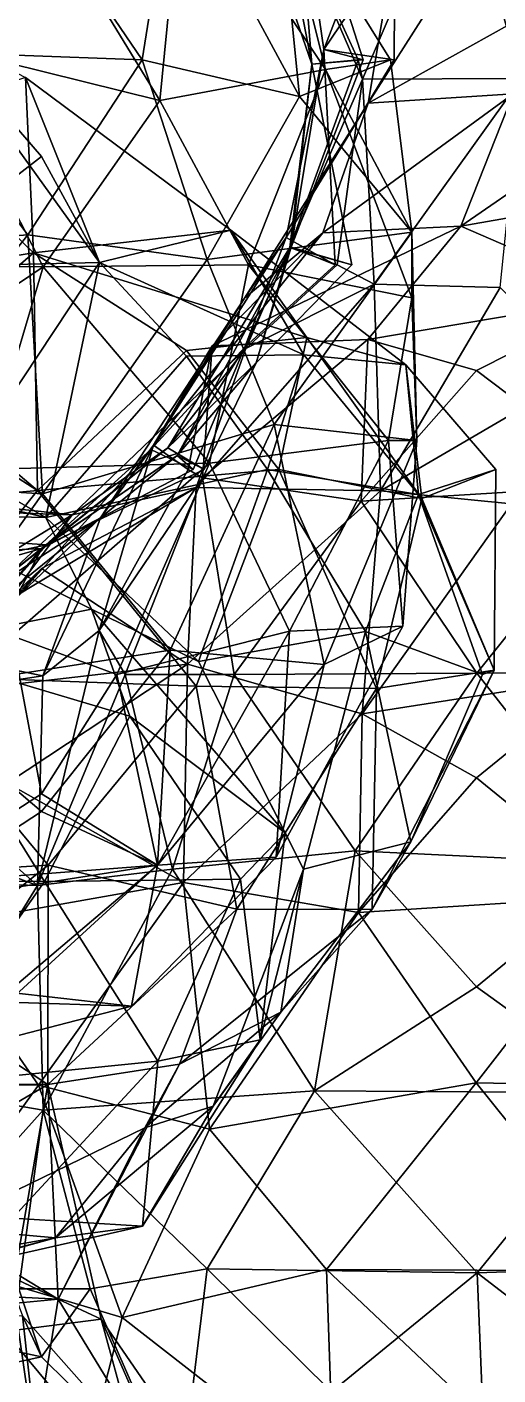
# Model space of a CAD drawing. Extents: x 290034 to 295698, y 4553723 to 4561693.
# Drawn here: x 293610.7 to 293651.7, y 4558293.6 to 4558410.9 of the extents above; entities that cross this region are included whole.
import ezdxf

# ---------------------------------------------------------------- set-up
doc = ezdxf.new("R2010")
doc.units = 0
doc.layers.add('Au_ppm_Pref_-_0_2', color=7, linetype='CONTINUOUS')

msp = doc.modelspace()

# ---------------------------------------------------------------- linework, layer by layer
at = {"layer": 'Au_ppm_Pref_-_0_2'}
for points in [[(293636.53, 4558408.94, 1853.29), (293633.91, 4558426.86, 1847.37), (293644.65, 4558430.09, 1854.45)], [(293642.68, 4558418.08, 1859.01), (293636.53, 4558408.94, 1853.29), (293644.65, 4558430.09, 1854.45)], [(293635.49, 4558407.64, 1841.06), (293630.47, 4558422.17, 1841.19), (293633.91, 4558426.86, 1847.37)], [(293636.53, 4558408.94, 1853.29), (293639.95, 4558408.02, 1847.13), (293633.91, 4558426.86, 1847.37)], [(293639.95, 4558408.02, 1847.13), (293635.49, 4558407.64, 1841.06), (293633.91, 4558426.86, 1847.37)], [(293623.45, 4558425.11, 1782.05), (293610.19, 4558423.58, 1777.46), (293620.74, 4558408.02, 1777.68)], [(293622.28, 4558404.49, 1798.87), (293610.25, 4558424.22, 1798.25), (293624.37, 4558425.69, 1793.61)], [(293634.4, 4558404.85, 1782.57), (293623.45, 4558425.11, 1782.05), (293620.74, 4558408.02, 1777.68)], [(293622.28, 4558404.49, 1798.87), (293624.37, 4558425.69, 1793.61), (293636.68, 4558407.2, 1793.37)], [(293632.52, 4558423.77, 1787.74), (293623.45, 4558425.11, 1782.05), (293634.4, 4558404.85, 1782.57)], [(293624.37, 4558425.69, 1793.61), (293632.52, 4558423.77, 1787.74), (293636.68, 4558407.2, 1793.37)], [(293648.14, 4558425.69, 1828.17), (293632.38, 4558423.72, 1834.61), (293639.89, 4558406.34, 1829.83)], [(293639.89, 4558406.34, 1829.83), (293653.71, 4558406.41, 1823.79), (293648.14, 4558425.69, 1828.17)], [(293653.71, 4558406.41, 1823.79), (293664.99, 4558422.97, 1824.17), (293648.14, 4558425.69, 1828.17)], [(293622.28, 4558404.49, 1798.87), (293602.26, 4558409.44, 1800.41), (293610.25, 4558424.22, 1798.25)], [(293630.47, 4558422.17, 1841.19), (293635.49, 4558407.64, 1841.06), (293632.38, 4558423.72, 1834.61)], [(293635.49, 4558407.64, 1841.06), (293639.52, 4558408.02, 1835.25), (293632.38, 4558423.72, 1834.61)], [(293639.52, 4558408.02, 1835.25), (293639.89, 4558406.34, 1829.83), (293632.38, 4558423.72, 1834.61)], [(293632.52, 4558423.77, 1787.74), (293642.31, 4558408.02, 1787.74), (293636.68, 4558407.2, 1793.37)], [(293642.31, 4558408.02, 1787.74), (293632.52, 4558423.77, 1787.74), (293634.4, 4558404.85, 1782.57)], [(293598.74, 4558408.84, 1775.88), (293620.74, 4558408.02, 1777.68), (293610.19, 4558423.58, 1777.46)], [(293642.68, 4558418.08, 1859.01), (293649.8, 4558419.05, 1862.69), (293640.37, 4558404.27, 1863.41)], [(293640.37, 4558404.27, 1863.41), (293649.8, 4558419.05, 1862.69), (293654.51, 4558412.16, 1864.95)], [(293642.68, 4558418.08, 1859.01), (293642.63, 4558408.02, 1859.01), (293636.53, 4558408.94, 1853.29)], [(293642.63, 4558408.02, 1859.01), (293642.68, 4558418.08, 1859.01), (293640.37, 4558404.27, 1863.41)], [(293652.99, 4558405.07, 1869.62), (293640.37, 4558404.27, 1863.41), (293654.51, 4558412.16, 1864.95)], [(293599.56, 4558389.98, 1924.65), (293602.34, 4558410.77, 1919.22), (293612, 4558399.61, 1921.54)], [(293617.03, 4558390.4, 1919.46), (293612, 4558399.61, 1921.54), (293602.34, 4558410.77, 1919.22)], [(293617.03, 4558390.4, 1919.46), (293602.34, 4558410.77, 1919.22), (293610.6, 4558406.48, 1912.43)], [(293586.91, 4558390.33, 1801.55), (293602.26, 4558409.44, 1800.41), (293612.12, 4558390.02, 1801.58)], [(293587.04, 4558390.95, 1776.65), (293610.79, 4558392.8, 1777.3), (293598.74, 4558408.84, 1775.88)], [(293610.79, 4558392.8, 1777.3), (293620.74, 4558408.02, 1777.68), (293598.74, 4558408.84, 1775.88)], [(293622.28, 4558404.49, 1798.87), (293612.12, 4558390.02, 1801.58), (293602.26, 4558409.44, 1800.41)], [(293636.53, 4558408.94, 1853.29), (293633.25, 4558392.58, 1858.57), (293637.52, 4558390.2, 1853.07)], [(293642.63, 4558408.02, 1859.01), (293633.25, 4558392.58, 1858.57), (293636.53, 4558408.94, 1853.29)], [(293637.52, 4558390.2, 1853.07), (293633.69, 4558391.73, 1847.23), (293636.53, 4558408.94, 1853.29)], [(293633.69, 4558391.73, 1847.23), (293639.95, 4558408.02, 1847.13), (293636.53, 4558408.94, 1853.29)], [(293610.79, 4558392.8, 1777.3), (293626.39, 4558390.65, 1779.84), (293620.74, 4558408.02, 1777.68)], [(293620.74, 4558408.02, 1777.68), (293626.39, 4558390.65, 1779.84), (293634.4, 4558404.85, 1782.57)], [(293633.25, 4558392.58, 1858.57), (293642.63, 4558408.02, 1859.01), (293640.37, 4558404.27, 1863.41)], [(293635.49, 4558407.64, 1841.06), (293633.56, 4558391.71, 1834.8), (293639.52, 4558408.02, 1835.25)], [(293639.52, 4558408.02, 1835.25), (293633.56, 4558391.71, 1834.8), (293639.89, 4558406.34, 1829.83)], [(293638.96, 4558390.2, 1841.19), (293633.56, 4558391.71, 1834.8), (293635.49, 4558407.64, 1841.06)], [(293633.69, 4558391.73, 1847.23), (293635.49, 4558407.64, 1841.06), (293639.95, 4558408.02, 1847.13)], [(293635.49, 4558407.64, 1841.06), (293633.69, 4558391.73, 1847.23), (293638.96, 4558390.2, 1841.19)], [(293644.16, 4558393.04, 1786.89), (293642.31, 4558408.02, 1787.74), (293634.4, 4558404.85, 1782.57)], [(293636.68, 4558407.2, 1793.37), (293642.31, 4558408.02, 1787.74), (293644.16, 4558393.04, 1786.89)], [(293599.4, 4558402.73, 1908.29), (293611.3, 4558391.24, 1905.92), (293610.6, 4558406.48, 1912.43)], [(293628.45, 4558393.2, 1912.28), (293617.03, 4558390.4, 1919.46), (293610.6, 4558406.48, 1912.43)], [(293610.6, 4558406.48, 1912.43), (293611.3, 4558391.24, 1905.92), (293628.45, 4558393.2, 1912.28)], [(293629.99, 4558390.2, 1798.86), (293622.28, 4558404.49, 1798.87), (293636.68, 4558407.2, 1793.37)], [(293629.99, 4558390.2, 1798.86), (293636.68, 4558407.2, 1793.37), (293644.16, 4558387.32, 1792.73)], [(293639.89, 4558406.34, 1829.83), (293633.56, 4558391.71, 1834.8), (293637.68, 4558390.2, 1829.31)], [(293636.68, 4558407.2, 1793.37), (293644.16, 4558393.04, 1786.89), (293644.16, 4558387.32, 1792.73)], [(293640.9, 4558388.51, 1823.84), (293639.89, 4558406.34, 1829.83), (293637.68, 4558390.2, 1829.31)], [(293640.9, 4558388.51, 1823.84), (293653.71, 4558406.41, 1823.79), (293639.89, 4558406.34, 1829.83)], [(293640.9, 4558388.51, 1823.84), (293651.86, 4558388.23, 1819.06), (293653.71, 4558406.41, 1823.79)], [(293648.42, 4558393.57, 1877.12), (293636.45, 4558392.99, 1870.99), (293652.99, 4558405.07, 1869.62)], [(293652.99, 4558405.07, 1869.62), (293636.45, 4558392.99, 1870.99), (293640.37, 4558404.27, 1863.41)], [(293662.4, 4558403.19, 1875.22), (293648.42, 4558393.57, 1877.12), (293652.99, 4558405.07, 1869.62)], [(293622.28, 4558404.49, 1798.87), (293629.99, 4558390.2, 1798.86), (293612.12, 4558390.02, 1801.58)], [(293634.4, 4558404.85, 1782.57), (293626.39, 4558390.65, 1779.84), (293644.16, 4558393.04, 1786.89)], [(293640.37, 4558404.27, 1863.41), (293636.45, 4558392.99, 1870.99), (293629.64, 4558387.3, 1863.69)], [(293633.25, 4558392.58, 1858.57), (293640.37, 4558404.27, 1863.41), (293629.64, 4558387.3, 1863.69)], [(293599.4, 4558402.73, 1908.29), (293589.95, 4558387.82, 1907.21), (293611.3, 4558391.24, 1905.92)], [(293648.42, 4558393.57, 1877.12), (293662.4, 4558403.19, 1875.22), (293672.27, 4558397.73, 1878.05)], [(293617.03, 4558390.4, 1919.46), (293599.56, 4558389.98, 1924.65), (293612, 4558399.61, 1921.54)], [(293662.54, 4558387.44, 1881.76), (293648.42, 4558393.57, 1877.12), (293672.27, 4558397.73, 1878.05)], [(293640.34, 4558383.69, 1882.08), (293626.82, 4558383.15, 1875.52), (293648.42, 4558393.57, 1877.12)], [(293626.82, 4558383.15, 1875.52), (293636.45, 4558392.99, 1870.99), (293648.42, 4558393.57, 1877.12)], [(293640.34, 4558383.69, 1882.08), (293648.42, 4558393.57, 1877.12), (293662.54, 4558387.44, 1881.76)], [(293599.4, 4558378.41, 1777.87), (293610.79, 4558392.8, 1777.3), (293587.04, 4558390.95, 1776.65)], [(293599.4, 4558378.41, 1777.87), (293612.08, 4558370.28, 1780.51), (293610.79, 4558392.8, 1777.3)], [(293612.08, 4558370.28, 1780.51), (293626.39, 4558390.65, 1779.84), (293610.79, 4558392.8, 1777.3)], [(293611.3, 4558391.24, 1905.92), (293635.06, 4558383.88, 1907.62), (293628.45, 4558393.2, 1912.28)], [(293634.78, 4558382.35, 1916.93), (293617.03, 4558390.4, 1919.46), (293628.45, 4558393.2, 1912.28)], [(293629.66, 4558383.04, 1853.07), (293633.25, 4558392.58, 1858.57), (293621.5, 4558374.14, 1858.98)], [(293629.64, 4558387.3, 1863.69), (293621.5, 4558374.14, 1858.98), (293633.25, 4558392.58, 1858.57)], [(293626.82, 4558383.15, 1875.52), (293621.72, 4558374.49, 1870.64), (293636.45, 4558392.99, 1870.99)], [(293621.72, 4558374.49, 1870.64), (293629.64, 4558387.3, 1863.69), (293636.45, 4558392.99, 1870.99)], [(293632.21, 4558376.3, 1782.72), (293644.16, 4558393.04, 1786.89), (293626.39, 4558390.65, 1779.84)], [(293635.06, 4558383.88, 1907.62), (293643.64, 4558381.49, 1912.46), (293628.45, 4558393.2, 1912.28)], [(293634.78, 4558382.35, 1916.93), (293628.45, 4558393.2, 1912.28), (293643.64, 4558381.49, 1912.46)], [(293637.52, 4558390.2, 1853.07), (293633.25, 4558392.58, 1858.57), (293629.66, 4558383.04, 1853.07)], [(293632.21, 4558376.3, 1782.72), (293644.62, 4558374.92, 1788.6), (293644.16, 4558393.04, 1786.89)], [(293644.16, 4558393.04, 1786.89), (293644.62, 4558374.92, 1788.6), (293644.16, 4558387.32, 1792.73)], [(293589.95, 4558387.82, 1907.21), (293599.4, 4558380.89, 1903.69), (293611.3, 4558391.24, 1905.92)], [(293599.4, 4558380.89, 1903.69), (293611.65, 4558370.56, 1902.87), (293611.3, 4558391.24, 1905.92)], [(293624.6, 4558382.74, 1903.07), (293611.3, 4558391.24, 1905.92), (293611.65, 4558370.56, 1902.87)], [(293635.06, 4558383.88, 1907.62), (293611.3, 4558391.24, 1905.92), (293624.6, 4558382.74, 1903.07)], [(293630.63, 4558381.67, 1841.19), (293622.96, 4558374.26, 1834.7), (293633.56, 4558391.71, 1834.8)], [(293622.96, 4558374.26, 1834.7), (293629.75, 4558382.92, 1829.31), (293633.56, 4558391.71, 1834.8)], [(293629.66, 4558383.04, 1853.07), (293623.79, 4558373.6, 1847.2), (293633.69, 4558391.73, 1847.23)], [(293630.63, 4558381.67, 1841.19), (293633.69, 4558391.73, 1847.23), (293623.79, 4558373.6, 1847.2)], [(293629.66, 4558383.04, 1853.07), (293633.69, 4558391.73, 1847.23), (293637.52, 4558390.2, 1853.07)], [(293633.56, 4558391.71, 1834.8), (293629.75, 4558382.92, 1829.31), (293637.68, 4558390.2, 1829.31)], [(293638.96, 4558390.2, 1841.19), (293633.69, 4558391.73, 1847.23), (293630.63, 4558381.67, 1841.19)], [(293630.63, 4558381.67, 1841.19), (293633.56, 4558391.71, 1834.8), (293638.96, 4558390.2, 1841.19)], [(293586.91, 4558390.33, 1801.55), (293612.12, 4558390.02, 1801.58), (293599.4, 4558381.43, 1802.63)], [(293606.89, 4558372.38, 1803.15), (293599.4, 4558381.43, 1802.63), (293612.12, 4558390.02, 1801.58)], [(293605.09, 4558372.38, 1921.08), (293599.56, 4558389.98, 1924.65), (293617.03, 4558390.4, 1919.46)], [(293605.09, 4558372.38, 1921.08), (293617.03, 4558390.4, 1919.46), (293612.37, 4558368.21, 1922.78)], [(293606.89, 4558372.38, 1803.15), (293612.12, 4558390.02, 1801.58), (293626.58, 4558372.95, 1800.43)], [(293626.39, 4558390.65, 1779.84), (293612.08, 4558370.28, 1780.51), (293632.21, 4558376.3, 1782.72)], [(293612.12, 4558390.02, 1801.58), (293629.99, 4558390.2, 1798.86), (293626.58, 4558372.95, 1800.43)], [(293612.37, 4558368.21, 1922.78), (293617.03, 4558390.4, 1919.46), (293624.6, 4558382.24, 1921.69)], [(293634.78, 4558382.35, 1916.93), (293624.6, 4558382.24, 1921.69), (293617.03, 4558390.4, 1919.46)], [(293626.58, 4558372.95, 1800.43), (293629.99, 4558390.2, 1798.86), (293642.13, 4558374.9, 1795.31)], [(293640.9, 4558388.51, 1823.84), (293637.68, 4558390.2, 1829.31), (293629.75, 4558382.92, 1829.31)], [(293642.13, 4558374.9, 1795.31), (293629.99, 4558390.2, 1798.86), (293644.16, 4558387.32, 1792.73)], [(293640.9, 4558388.51, 1823.84), (293629.75, 4558382.92, 1829.31), (293625.42, 4558370.82, 1823.54)], [(293640.9, 4558388.51, 1823.84), (293625.42, 4558370.82, 1823.54), (293641.45, 4558370.52, 1817.88)], [(293640.34, 4558383.69, 1882.08), (293662.54, 4558387.44, 1881.76), (293649.8, 4558381.01, 1885.64)], [(293640.9, 4558388.51, 1823.84), (293641.45, 4558370.52, 1817.88), (293651.86, 4558388.23, 1819.06)], [(293659.26, 4558380.95, 1816.05), (293651.86, 4558388.23, 1819.06), (293641.45, 4558370.52, 1817.88)], [(293662.54, 4558387.44, 1881.76), (293662.94, 4558371.06, 1886.86), (293649.8, 4558381.01, 1885.64)], [(293629.64, 4558387.3, 1863.69), (293621.72, 4558374.49, 1870.64), (293617.12, 4558368.18, 1864.31)], [(293617.12, 4558368.18, 1864.31), (293621.5, 4558374.14, 1858.98), (293629.64, 4558387.3, 1863.69)], [(293642.13, 4558374.9, 1795.31), (293644.16, 4558387.32, 1792.73), (293644.62, 4558374.92, 1788.6)], [(293632.6, 4558372.38, 1902.75), (293635.06, 4558383.88, 1907.62), (293624.6, 4558382.74, 1903.07)], [(293632.6, 4558372.38, 1902.75), (293645.03, 4558369.87, 1907.02), (293635.06, 4558383.88, 1907.62)], [(293635.06, 4558383.88, 1907.62), (293645.03, 4558369.87, 1907.02), (293643.64, 4558381.49, 1912.46)], [(293632.6, 4558372.38, 1902.75), (293624.6, 4558382.74, 1903.07), (293611.65, 4558370.56, 1902.87)], [(293629.75, 4558382.92, 1829.31), (293622.96, 4558374.26, 1834.7), (293614.65, 4558368.45, 1829.58)], [(293629.75, 4558382.92, 1829.31), (293614.65, 4558368.45, 1829.58), (293625.42, 4558370.82, 1823.54)], [(293629.66, 4558383.04, 1853.07), (293621.5, 4558374.14, 1858.98), (293625.16, 4558372.38, 1853.07)], [(293624.74, 4558372.38, 1876.83), (293621.72, 4558374.49, 1870.64), (293626.82, 4558383.15, 1875.52)], [(293629.66, 4558383.04, 1853.07), (293625.16, 4558372.38, 1853.07), (293623.79, 4558373.6, 1847.2)], [(293624.74, 4558372.38, 1876.83), (293626.82, 4558383.15, 1875.52), (293625.97, 4558371.66, 1882.6)], [(293640.34, 4558383.69, 1882.08), (293639.76, 4558369.64, 1886.59), (293625.97, 4558371.66, 1882.6)], [(293640.34, 4558383.69, 1882.08), (293625.97, 4558371.66, 1882.6), (293626.82, 4558383.15, 1875.52)], [(293640.34, 4558383.69, 1882.08), (293649.8, 4558381.01, 1885.64), (293639.76, 4558369.64, 1886.59)], [(293631.64, 4558372.38, 1921.72), (293612.37, 4558368.21, 1922.78), (293624.6, 4558382.24, 1921.69)], [(293630.63, 4558381.67, 1841.19), (293626.11, 4558372.38, 1841.19), (293622.96, 4558374.26, 1834.7)], [(293630.63, 4558381.67, 1841.19), (293623.79, 4558373.6, 1847.2), (293626.11, 4558372.38, 1841.19)], [(293631.64, 4558372.38, 1921.72), (293624.6, 4558382.24, 1921.69), (293634.78, 4558382.35, 1916.93)], [(293631.64, 4558372.38, 1921.72), (293634.78, 4558382.35, 1916.93), (293644.76, 4558370.21, 1917.73)], [(293634.78, 4558382.35, 1916.93), (293643.64, 4558381.49, 1912.46), (293644.76, 4558370.21, 1917.73)], [(293644.76, 4558370.21, 1917.73), (293643.64, 4558381.49, 1912.46), (293651.46, 4558372.38, 1912.46)], [(293651.46, 4558372.38, 1912.46), (293643.64, 4558381.49, 1912.46), (293645.03, 4558369.87, 1907.02)], [(293599.4, 4558380.89, 1903.69), (293588.18, 4558368.42, 1902.55), (293611.65, 4558370.56, 1902.87)], [(293662.94, 4558371.06, 1886.86), (293639.76, 4558369.64, 1886.59), (293649.8, 4558381.01, 1885.64)], [(293641.45, 4558370.52, 1817.88), (293652.83, 4558369.39, 1813.92), (293659.26, 4558380.95, 1816.05)], [(293587.84, 4558371.78, 1780.33), (293612.08, 4558370.28, 1780.51), (293599.4, 4558378.41, 1777.87)], [(293632.21, 4558376.3, 1782.72), (293612.08, 4558370.28, 1780.51), (293623.18, 4558356.67, 1783.17)], [(293623.18, 4558356.67, 1783.17), (293636.55, 4558355.43, 1788.05), (293632.21, 4558376.3, 1782.72)], [(293632.21, 4558376.3, 1782.72), (293636.55, 4558355.43, 1788.05), (293644.62, 4558374.92, 1788.6)], [(293612.1, 4558354.42, 1870.79), (293621.72, 4558374.49, 1870.64), (293616.99, 4558358.38, 1876.83)], [(293617.12, 4558368.18, 1864.31), (293621.72, 4558374.49, 1870.64), (293612.1, 4558354.42, 1870.79)], [(293621.72, 4558374.49, 1870.64), (293624.74, 4558372.38, 1876.83), (293616.99, 4558358.38, 1876.83)], [(293633.53, 4558358.31, 1798.79), (293626.58, 4558372.95, 1800.43), (293642.13, 4558374.9, 1795.31)], [(293633.53, 4558358.31, 1798.79), (293642.13, 4558374.9, 1795.31), (293643.4, 4558358.76, 1793.68)], [(293636.55, 4558355.43, 1788.05), (293643.4, 4558358.76, 1793.68), (293644.62, 4558374.92, 1788.6)], [(293643.4, 4558358.76, 1793.68), (293642.13, 4558374.9, 1795.31), (293644.62, 4558374.92, 1788.6)], [(293587.22, 4558374.16, 1923.55), (293605.09, 4558372.38, 1921.08), (293612.37, 4558368.21, 1922.78)], [(293587.22, 4558374.16, 1923.55), (293612.37, 4558368.21, 1922.78), (293599.96, 4558368.51, 1930.42)], [(293607.74, 4558360.59, 1847.13), (293623.79, 4558373.6, 1847.2), (293612.01, 4558365.52, 1852.39)], [(293607.74, 4558360.59, 1847.13), (293612.44, 4558365.84, 1841.95), (293623.79, 4558373.6, 1847.2)], [(293612.44, 4558365.84, 1841.95), (293608.89, 4558363.05, 1836.61), (293622.96, 4558374.26, 1834.7)], [(293608.89, 4558363.05, 1836.61), (293614.65, 4558368.45, 1829.58), (293622.96, 4558374.26, 1834.7)], [(293609.72, 4558361.17, 1857.88), (293621.5, 4558374.14, 1858.98), (293617.12, 4558368.18, 1864.31)], [(293612.01, 4558365.52, 1852.39), (293621.5, 4558374.14, 1858.98), (293609.72, 4558361.17, 1857.88)], [(293625.16, 4558372.38, 1853.07), (293621.5, 4558374.14, 1858.98), (293612.01, 4558365.52, 1852.39)], [(293612.01, 4558365.52, 1852.39), (293623.79, 4558373.6, 1847.2), (293625.16, 4558372.38, 1853.07)], [(293612.44, 4558365.84, 1841.95), (293622.96, 4558374.26, 1834.7), (293626.11, 4558372.38, 1841.19)], [(293623.79, 4558373.6, 1847.2), (293612.44, 4558365.84, 1841.95), (293626.11, 4558372.38, 1841.19)], [(293606.89, 4558372.38, 1803.15), (293626.58, 4558372.95, 1800.43), (293609.4, 4558357.92, 1801.96)], [(293609.4, 4558357.92, 1801.96), (293626.58, 4558372.95, 1800.43), (293618.53, 4558354.56, 1802.69)], [(293632.6, 4558372.38, 1902.75), (293611.65, 4558370.56, 1902.87), (293625.43, 4558353.54, 1902.72)], [(293631.64, 4558372.38, 1921.72), (293625.63, 4558355.67, 1924.58), (293612.37, 4558368.21, 1922.78)], [(293625.97, 4558371.66, 1882.6), (293616.99, 4558358.38, 1876.83), (293624.74, 4558372.38, 1876.83)], [(293633.53, 4558358.31, 1798.79), (293618.53, 4558354.56, 1802.69), (293626.58, 4558372.95, 1800.43)], [(293641.11, 4558353.34, 1905.16), (293632.6, 4558372.38, 1902.75), (293625.43, 4558353.54, 1902.72)], [(293625.63, 4558355.67, 1924.58), (293631.64, 4558372.38, 1921.72), (293640.15, 4558358.29, 1921.04)], [(293640.15, 4558358.29, 1921.04), (293631.64, 4558372.38, 1921.72), (293644.76, 4558370.21, 1917.73)], [(293632.6, 4558372.38, 1902.75), (293641.11, 4558353.34, 1905.16), (293645.03, 4558369.87, 1907.02)], [(293644.76, 4558370.21, 1917.73), (293651.46, 4558372.38, 1912.46), (293651.34, 4558354.92, 1912.42)], [(293651.46, 4558372.38, 1912.46), (293645.03, 4558369.87, 1907.02), (293651.34, 4558354.92, 1912.42)], [(293585.5, 4558371.58, 1829.45), (293614.65, 4558368.45, 1829.58), (293599.4, 4558359.06, 1830.81)], [(293585.5, 4558371.58, 1829.45), (293599.4, 4558368.95, 1824.52), (293614.65, 4558368.45, 1829.58)], [(293587.84, 4558371.78, 1780.33), (293599.8, 4558353.02, 1783.02), (293612.08, 4558370.28, 1780.51)], [(293616.99, 4558358.38, 1876.83), (293625.97, 4558371.66, 1882.6), (293619.25, 4558354.56, 1881.85)], [(293619.25, 4558354.56, 1881.85), (293625.97, 4558371.66, 1882.6), (293628.73, 4558354.56, 1886.76)], [(293639.76, 4558369.64, 1886.59), (293628.73, 4558354.56, 1886.76), (293625.97, 4558371.66, 1882.6)], [(293649.82, 4558354.67, 1887.96), (293639.76, 4558369.64, 1886.59), (293662.94, 4558371.06, 1886.86)], [(293649.82, 4558354.67, 1887.96), (293662.94, 4558371.06, 1886.86), (293675.51, 4558354.86, 1887.14)], [(293611.65, 4558370.56, 1902.87), (293588.18, 4558368.42, 1902.55), (293598.82, 4558354.53, 1901.32)], [(293611.65, 4558370.56, 1902.87), (293598.82, 4558354.53, 1901.32), (293625.43, 4558353.54, 1902.72)], [(293599.8, 4558353.02, 1783.02), (293623.18, 4558356.67, 1783.17), (293612.08, 4558370.28, 1780.51)], [(293614.65, 4558368.45, 1829.58), (293609.05, 4558360.97, 1824.12), (293625.42, 4558370.82, 1823.54)], [(293625.42, 4558370.82, 1823.54), (293609.05, 4558360.97, 1824.12), (293612, 4558363.76, 1820.31)], [(293625.42, 4558370.82, 1823.54), (293612, 4558363.76, 1820.31), (293624.68, 4558355.46, 1817.27)], [(293625.42, 4558370.82, 1823.54), (293624.68, 4558355.46, 1817.27), (293641.45, 4558370.52, 1817.88)], [(293641.45, 4558370.52, 1817.88), (293624.68, 4558355.46, 1817.27), (293639.86, 4558351.12, 1812.21)], [(293641.45, 4558370.52, 1817.88), (293639.86, 4558351.12, 1812.21), (293652.83, 4558369.39, 1813.92)], [(293644.76, 4558370.21, 1917.73), (293650.31, 4558354.56, 1918.4), (293640.15, 4558358.29, 1921.04)], [(293641.11, 4558353.34, 1905.16), (293651.34, 4558354.92, 1912.42), (293645.03, 4558369.87, 1907.02)], [(293650.31, 4558354.56, 1918.4), (293644.76, 4558370.21, 1917.73), (293651.34, 4558354.92, 1912.42)], [(293614.65, 4558368.45, 1829.58), (293599.4, 4558368.95, 1824.52), (293609.05, 4558360.97, 1824.12)], [(293639.76, 4558369.64, 1886.59), (293649.82, 4558354.67, 1887.96), (293628.73, 4558354.56, 1886.76)], [(293639.86, 4558351.12, 1812.21), (293660.63, 4558354.38, 1810.26), (293652.83, 4558369.39, 1813.92)], [(293608.89, 4558363.05, 1836.61), (293599.4, 4558359.06, 1830.81), (293614.65, 4558368.45, 1829.58)], [(293616.34, 4558360.24, 1930.17), (293599.59, 4558356.89, 1937.56), (293599.96, 4558368.51, 1930.42)], [(293612.1, 4558354.42, 1870.79), (293599.78, 4558356.94, 1865.04), (293617.12, 4558368.18, 1864.31)], [(293617.12, 4558368.18, 1864.31), (293599.78, 4558356.94, 1865.04), (293609.72, 4558361.17, 1857.88)], [(293599.96, 4558368.51, 1930.42), (293612.37, 4558368.21, 1922.78), (293616.34, 4558360.24, 1930.17)], [(293612.37, 4558368.21, 1922.78), (293625.63, 4558355.67, 1924.58), (293616.34, 4558360.24, 1930.17)], [(293612.44, 4558365.84, 1841.95), (293596.49, 4558362.43, 1842.44), (293597.25, 4558366.87, 1836.07)], [(293612.44, 4558365.84, 1841.95), (293597.25, 4558366.87, 1836.07), (293608.89, 4558363.05, 1836.61)], [(293607.74, 4558360.59, 1847.13), (293596.49, 4558362.43, 1842.44), (293612.44, 4558365.84, 1841.95)], [(293599.4, 4558364.88, 1856.51), (293596.54, 4558361.15, 1852.22), (293612.01, 4558365.52, 1852.39)], [(293612.01, 4558365.52, 1852.39), (293596.54, 4558361.15, 1852.22), (293607.74, 4558360.59, 1847.13)], [(293599.4, 4558364.88, 1856.51), (293612.01, 4558365.52, 1852.39), (293609.72, 4558361.17, 1857.88)], [(293609.05, 4558360.97, 1824.12), (293601.78, 4558352.82, 1819.14), (293612, 4558363.76, 1820.31)], [(293612, 4558363.76, 1820.31), (293601.78, 4558352.82, 1819.14), (293624.68, 4558355.46, 1817.27)], [(293587.76, 4558359.46, 1871.35), (293612.1, 4558354.42, 1870.79), (293594.12, 4558351.68, 1874.89)], [(293587.76, 4558359.46, 1871.35), (293599.78, 4558356.94, 1865.04), (293612.1, 4558354.42, 1870.79)], [(293619.67, 4558350.93, 1934.93), (293599.59, 4558356.89, 1937.56), (293616.34, 4558360.24, 1930.17)], [(293625.63, 4558355.67, 1924.58), (293633.15, 4558340.78, 1930.28), (293616.34, 4558360.24, 1930.17)], [(293619.67, 4558350.93, 1934.93), (293616.34, 4558360.24, 1930.17), (293633.15, 4558340.78, 1930.28)], [(293619.25, 4558354.56, 1881.85), (293611.63, 4558336.2, 1877.46), (293616.99, 4558358.38, 1876.83)], [(293616.99, 4558358.38, 1876.83), (293611.63, 4558336.2, 1877.46), (293612.1, 4558354.42, 1870.79)], [(293633.53, 4558358.31, 1798.79), (293622.07, 4558337.96, 1799.21), (293618.53, 4558354.56, 1802.69)], [(293632.38, 4558338.67, 1793.68), (293622.07, 4558337.96, 1799.21), (293633.53, 4558358.31, 1798.79)], [(293634.77, 4558337.62, 1924.22), (293625.63, 4558355.67, 1924.58), (293640.15, 4558358.29, 1921.04)], [(293636.55, 4558355.43, 1788.05), (293632.38, 4558338.67, 1793.68), (293643.4, 4558358.76, 1793.68)], [(293643.4, 4558358.76, 1793.68), (293632.38, 4558338.67, 1793.68), (293633.53, 4558358.31, 1798.79)], [(293644.07, 4558339.99, 1918.4), (293634.77, 4558337.62, 1924.22), (293640.15, 4558358.29, 1921.04)], [(293650.31, 4558354.56, 1918.4), (293644.07, 4558339.99, 1918.4), (293640.15, 4558358.29, 1921.04)], [(293599.59, 4558356.89, 1937.56), (293612.25, 4558336.54, 1938.84), (293593.48, 4558336.75, 1939.37)], [(293612.25, 4558336.54, 1938.84), (293599.59, 4558356.89, 1937.56), (293619.67, 4558350.93, 1934.93)], [(293609.4, 4558357.92, 1801.96), (293612, 4558344.17, 1803.08), (293599.82, 4558336.27, 1801.72)], [(293609.4, 4558357.92, 1801.96), (293618.53, 4558354.56, 1802.69), (293612, 4558344.17, 1803.08)], [(293599.8, 4558353.02, 1783.02), (293612, 4558342.63, 1783.76), (293623.18, 4558356.67, 1783.17)], [(293622.08, 4558337.97, 1788.29), (293623.18, 4558356.67, 1783.17), (293612, 4558342.63, 1783.76)], [(293622.08, 4558337.97, 1788.29), (293636.55, 4558355.43, 1788.05), (293623.18, 4558356.67, 1783.17)], [(293598.82, 4558354.53, 1901.32), (293592.77, 4558336.75, 1903.4), (293612.57, 4558337.95, 1902.65)], [(293612.57, 4558337.95, 1902.65), (293625.43, 4558353.54, 1902.72), (293598.82, 4558354.53, 1901.32)], [(293601.78, 4558352.82, 1819.14), (293609.04, 4558345.09, 1816.05), (293624.68, 4558355.46, 1817.27)], [(293624.32, 4558336.44, 1811.6), (293624.68, 4558355.46, 1817.27), (293609.04, 4558345.09, 1816.05)], [(293611.63, 4558336.2, 1877.46), (293619.25, 4558354.56, 1881.85), (293623.36, 4558337.61, 1883.98)], [(293622.07, 4558337.96, 1799.21), (293612, 4558344.17, 1803.08), (293618.53, 4558354.56, 1802.69)], [(293628.73, 4558354.56, 1886.76), (293623.36, 4558337.61, 1883.98), (293619.25, 4558354.56, 1881.85)], [(293622.08, 4558337.97, 1788.29), (293632.38, 4558338.67, 1793.68), (293636.55, 4558355.43, 1788.05)], [(293639.25, 4558339.21, 1886.92), (293623.36, 4558337.61, 1883.98), (293628.73, 4558354.56, 1886.76)], [(293639.86, 4558351.12, 1812.21), (293624.68, 4558355.46, 1817.27), (293624.32, 4558336.44, 1811.6)], [(293633.15, 4558340.78, 1930.28), (293625.63, 4558355.67, 1924.58), (293634.77, 4558337.62, 1924.22)], [(293639.25, 4558339.21, 1886.92), (293628.73, 4558354.56, 1886.76), (293649.82, 4558354.67, 1887.96)], [(293649.82, 4558354.67, 1887.96), (293662.79, 4558338.09, 1887.06), (293639.25, 4558339.21, 1886.92)], [(293644.07, 4558339.99, 1918.4), (293651.34, 4558354.92, 1912.42), (293640.71, 4558334.11, 1912.6)], [(293651.34, 4558354.92, 1912.42), (293641.11, 4558353.34, 1905.16), (293640.71, 4558334.11, 1912.6)], [(293644.07, 4558339.99, 1918.4), (293650.31, 4558354.56, 1918.4), (293651.34, 4558354.92, 1912.42)], [(293649.82, 4558354.67, 1887.96), (293675.51, 4558354.86, 1887.14), (293662.79, 4558338.09, 1887.06)], [(293612.1, 4558354.42, 1870.79), (293611.63, 4558336.2, 1877.46), (293594.12, 4558351.68, 1874.89)], [(293612.57, 4558337.95, 1902.65), (293628.96, 4558334.14, 1905.58), (293625.43, 4558353.54, 1902.72)], [(293625.43, 4558353.54, 1902.72), (293628.96, 4558334.14, 1905.58), (293641.11, 4558353.34, 1905.16)], [(293639.86, 4558351.12, 1812.21), (293649.8, 4558345.57, 1808.55), (293660.63, 4558354.38, 1810.26)], [(293649.8, 4558345.57, 1808.55), (293662.39, 4558335.28, 1807.23), (293660.63, 4558354.38, 1810.26)], [(293599.8, 4558353.02, 1783.02), (293599.45, 4558334.42, 1785.2), (293612, 4558342.63, 1783.76)], [(293640.71, 4558334.11, 1912.6), (293641.11, 4558353.34, 1905.16), (293628.96, 4558334.14, 1905.58)], [(293611.63, 4558336.2, 1877.46), (293591.66, 4558343.61, 1876.83), (293594.12, 4558351.68, 1874.89)], [(293639.86, 4558351.12, 1812.21), (293624.32, 4558336.44, 1811.6), (293639.54, 4558333.83, 1807.63)], [(293639.86, 4558351.12, 1812.21), (293639.54, 4558333.83, 1807.63), (293649.8, 4558345.57, 1808.55)], [(293629.29, 4558336.75, 1934.79), (293612.25, 4558336.54, 1938.84), (293619.67, 4558350.93, 1934.93)], [(293633.15, 4558340.78, 1930.28), (293629.29, 4558336.75, 1934.79), (293619.67, 4558350.93, 1934.93)], [(293649.8, 4558345.57, 1808.55), (293639.54, 4558333.83, 1807.63), (293662.39, 4558335.28, 1807.23)], [(293622.07, 4558337.96, 1799.21), (293599.82, 4558336.27, 1801.72), (293612, 4558344.17, 1803.08)], [(293609.04, 4558345.09, 1816.05), (293602.23, 4558332.55, 1814.22), (293624.32, 4558336.44, 1811.6)], [(293591.66, 4558343.61, 1876.83), (293611.63, 4558336.2, 1877.46), (293595.36, 4558336.75, 1880.86)], [(293612, 4558342.63, 1783.76), (293599.45, 4558334.42, 1785.2), (293622.08, 4558337.97, 1788.29)], [(293633.15, 4558340.78, 1930.28), (293630.98, 4558322.77, 1930.28), (293629.29, 4558336.75, 1934.79)], [(293634.77, 4558337.62, 1924.22), (293630.98, 4558322.77, 1930.28), (293633.15, 4558340.78, 1930.28)], [(293634.77, 4558337.62, 1924.22), (293644.07, 4558339.99, 1918.4), (293632.78, 4558325.18, 1918.4)], [(293632.78, 4558325.18, 1918.4), (293644.07, 4558339.99, 1918.4), (293640.71, 4558334.11, 1912.6)], [(293622.08, 4558337.97, 1788.29), (293619.81, 4558325.7, 1793.68), (293632.38, 4558338.67, 1793.68)], [(293632.38, 4558338.67, 1793.68), (293619.81, 4558325.7, 1793.68), (293622.07, 4558337.96, 1799.21)], [(293635.71, 4558318.34, 1883.08), (293623.36, 4558337.61, 1883.98), (293639.25, 4558339.21, 1886.92)], [(293649.8, 4558327.38, 1885.89), (293635.71, 4558318.34, 1883.08), (293639.25, 4558339.21, 1886.92)], [(293649.8, 4558327.38, 1885.89), (293639.25, 4558339.21, 1886.92), (293662.79, 4558338.09, 1887.06)], [(293612.57, 4558337.95, 1902.65), (293592.77, 4558336.75, 1903.4), (293599.4, 4558327.55, 1903.46)], [(293612.57, 4558337.95, 1902.65), (293599.4, 4558327.55, 1903.46), (293612.55, 4558318.88, 1906.53)], [(293609.05, 4558326.91, 1789.01), (293622.08, 4558337.97, 1788.29), (293599.45, 4558334.42, 1785.2)], [(293622.07, 4558337.96, 1799.21), (293609.05, 4558326.04, 1798.64), (293599.82, 4558336.27, 1801.72)], [(293609.05, 4558326.91, 1789.01), (293619.81, 4558325.7, 1793.68), (293622.08, 4558337.97, 1788.29)], [(293619.81, 4558325.7, 1793.68), (293609.05, 4558326.04, 1798.64), (293622.07, 4558337.96, 1799.21)], [(293612.13, 4558316.64, 1881.94), (293611.63, 4558336.2, 1877.46), (293623.36, 4558337.61, 1883.98)], [(293612.13, 4558316.64, 1881.94), (293623.36, 4558337.61, 1883.98), (293635.71, 4558318.34, 1883.08)], [(293612.57, 4558337.95, 1902.65), (293612.55, 4558318.88, 1906.53), (293628.96, 4558334.14, 1905.58)], [(293634.77, 4558337.62, 1924.22), (293626.91, 4558316.98, 1924.35), (293630.98, 4558322.77, 1930.28)], [(293634.77, 4558337.62, 1924.22), (293632.78, 4558325.18, 1918.4), (293626.91, 4558316.98, 1924.35)], [(293662.79, 4558338.09, 1887.06), (293662.56, 4558318.16, 1883.52), (293649.8, 4558327.38, 1885.89)], [(293599.68, 4558318.66, 1938.42), (293593.48, 4558336.75, 1939.37), (293612.25, 4558336.54, 1938.84)], [(293600.82, 4558318.59, 1876.96), (293595.36, 4558336.75, 1880.86), (293611.63, 4558336.2, 1877.46)], [(293622.09, 4558320.92, 1935.61), (293599.68, 4558318.66, 1938.42), (293612.25, 4558336.54, 1938.84)], [(293600.82, 4558318.59, 1876.96), (293611.63, 4558336.2, 1877.46), (293612.13, 4558316.64, 1881.94)], [(293624.32, 4558336.44, 1811.6), (293602.23, 4558332.55, 1814.22), (293611.72, 4558318.81, 1811.22)], [(293624.32, 4558336.44, 1811.6), (293611.72, 4558318.81, 1811.22), (293626.59, 4558314.98, 1807.81)], [(293629.29, 4558336.75, 1934.79), (293622.09, 4558320.92, 1935.61), (293612.25, 4558336.54, 1938.84)], [(293630.98, 4558322.77, 1930.28), (293622.09, 4558320.92, 1935.61), (293629.29, 4558336.75, 1934.79)], [(293624.32, 4558336.44, 1811.6), (293626.59, 4558314.98, 1807.81), (293639.54, 4558333.83, 1807.63)], [(293662.39, 4558335.28, 1807.23), (293639.54, 4558333.83, 1807.63), (293649.76, 4558319.01, 1806.69)], [(293649.76, 4558319.01, 1806.69), (293675.51, 4558318.52, 1807.6), (293662.39, 4558335.28, 1807.23)], [(293628.96, 4558334.14, 1905.58), (293612.55, 4558318.88, 1906.53), (293623.99, 4558320.66, 1912.46)], [(293623.99, 4558320.66, 1912.46), (293640.71, 4558334.11, 1912.6), (293628.96, 4558334.14, 1905.58)], [(293623.99, 4558320.66, 1912.46), (293632.78, 4558325.18, 1918.4), (293640.71, 4558334.11, 1912.6)], [(293626.59, 4558314.98, 1807.81), (293649.76, 4558319.01, 1806.69), (293639.54, 4558333.83, 1807.63)], [(293602.23, 4558332.55, 1814.22), (293590.43, 4558318.93, 1815.98), (293611.72, 4558318.81, 1811.22)], [(293586.71, 4558318.94, 1906.5), (293612.55, 4558318.88, 1906.53), (293599.4, 4558327.55, 1903.46)], [(293609.05, 4558326.91, 1789.01), (293598.19, 4558320.09, 1793.72), (293619.81, 4558325.7, 1793.68)], [(293635.71, 4558318.34, 1883.08), (293649.8, 4558327.38, 1885.89), (293662.56, 4558318.16, 1883.52)], [(293598.19, 4558320.09, 1793.72), (293609.05, 4558326.04, 1798.64), (293619.81, 4558325.7, 1793.68)], [(293632.78, 4558325.18, 1918.4), (293620.98, 4558315.11, 1918.4), (293626.91, 4558316.98, 1924.35)], [(293620.98, 4558315.11, 1918.4), (293632.78, 4558325.18, 1918.4), (293623.99, 4558320.66, 1912.46)], [(293630.98, 4558322.77, 1930.28), (293620.75, 4558306.55, 1930.28), (293622.09, 4558320.92, 1935.61)], [(293620.75, 4558306.55, 1930.28), (293630.98, 4558322.77, 1930.28), (293626.91, 4558316.98, 1924.35)], [(293609.47, 4558307.24, 1935.37), (293599.68, 4558318.66, 1938.42), (293622.09, 4558320.92, 1935.61)], [(293620.75, 4558306.55, 1930.28), (293609.47, 4558307.24, 1935.37), (293622.09, 4558320.92, 1935.61)], [(293623.99, 4558320.66, 1912.46), (293612.55, 4558318.88, 1906.53), (293613.44, 4558300.2, 1912.89)], [(293620.98, 4558315.11, 1918.4), (293623.99, 4558320.66, 1912.46), (293613.44, 4558300.2, 1912.89)], [(293586.71, 4558318.94, 1906.5), (293599.4, 4558311.23, 1903.15), (293612.55, 4558318.88, 1906.53)], [(293590.43, 4558318.93, 1815.98), (293600.97, 4558303.96, 1813.18), (293611.72, 4558318.81, 1811.22)], [(293612.13, 4558316.64, 1881.94), (293598.07, 4558300.98, 1883.99), (293600.82, 4558318.59, 1876.96)], [(293608.8, 4558297.39, 1901.9), (293612.55, 4558318.88, 1906.53), (293599.4, 4558311.23, 1903.15)], [(293611.72, 4558318.81, 1811.22), (293600.97, 4558303.96, 1813.18), (293619, 4558298.62, 1809.85)], [(293617.18, 4558298.46, 1906.52), (293612.55, 4558318.88, 1906.53), (293608.8, 4558297.39, 1901.9)], [(293626.59, 4558314.98, 1807.81), (293611.72, 4558318.81, 1811.22), (293619, 4558298.62, 1809.85)], [(293626.39, 4558302.83, 1881.35), (293612.13, 4558316.64, 1881.94), (293635.71, 4558318.34, 1883.08)], [(293617.18, 4558298.46, 1906.52), (293613.44, 4558300.2, 1912.89), (293612.55, 4558318.88, 1906.53)], [(293626.39, 4558302.83, 1881.35), (293635.71, 4558318.34, 1883.08), (293649.85, 4558302.49, 1880.56)], [(293626.59, 4558314.98, 1807.81), (293636.76, 4558302.78, 1807.49), (293649.76, 4558319.01, 1806.69)], [(293662.56, 4558318.16, 1883.52), (293649.85, 4558302.49, 1880.56), (293635.71, 4558318.34, 1883.08)], [(293649.76, 4558319.01, 1806.69), (293636.76, 4558302.78, 1807.49), (293662.89, 4558302.68, 1807.48)], [(293649.76, 4558319.01, 1806.69), (293662.89, 4558302.68, 1807.48), (293675.51, 4558318.52, 1807.6)], [(293649.85, 4558302.49, 1880.56), (293662.56, 4558318.16, 1883.52), (293672.61, 4558303.27, 1880.92)], [(293598.07, 4558300.98, 1883.99), (293612.13, 4558316.64, 1881.94), (293610.02, 4558301.11, 1882.77)], [(293616.21, 4558301.11, 1878.81), (293610.02, 4558301.11, 1882.77), (293612.13, 4558316.64, 1881.94)], [(293626.39, 4558302.83, 1881.35), (293616.21, 4558301.11, 1878.81), (293612.13, 4558316.64, 1881.94)], [(293626.91, 4558316.98, 1924.35), (293620.98, 4558315.11, 1918.4), (293613.19, 4558305.53, 1924.11)], [(293613.19, 4558305.53, 1924.11), (293620.75, 4558306.55, 1930.28), (293626.91, 4558316.98, 1924.35)], [(293620.98, 4558315.11, 1918.4), (293603.16, 4558306.43, 1918.4), (293613.19, 4558305.53, 1924.11)], [(293620.98, 4558315.11, 1918.4), (293613.44, 4558300.2, 1912.89), (293603.16, 4558306.43, 1918.4)], [(293626.59, 4558314.98, 1807.81), (293619, 4558298.62, 1809.85), (293636.76, 4558302.78, 1807.49)], [(293595.78, 4558301.11, 1916.69), (293599.4, 4558306.87, 1916.48), (293613.44, 4558300.2, 1912.89)], [(293598.88, 4558301.59, 1930.05), (293609.47, 4558307.24, 1935.37), (293620.75, 4558306.55, 1930.28)], [(293598.88, 4558301.59, 1930.05), (293620.75, 4558306.55, 1930.28), (293613.19, 4558305.53, 1924.11)], [(293599.4, 4558306.87, 1916.48), (293603.16, 4558306.43, 1918.4), (293613.44, 4558300.2, 1912.89)], [(293603.16, 4558306.43, 1918.4), (293599.4, 4558303.13, 1919.08), (293613.19, 4558305.53, 1924.11)], [(293598.88, 4558301.59, 1930.05), (293613.19, 4558305.53, 1924.11), (293588.46, 4558299.01, 1924.52)], [(293613.19, 4558305.53, 1924.11), (293599.4, 4558303.13, 1919.08), (293588.46, 4558299.01, 1924.52)], [(293600.68, 4558302.98, 1870.62), (293609.47, 4558301.11, 1875.64), (293612.04, 4558283.26, 1870.88)], [(293600.68, 4558302.98, 1870.62), (293612.04, 4558283.26, 1870.88), (293603.78, 4558285.57, 1864.07)], [(293601.92, 4558282.33, 1817.65), (293615.07, 4558283.2, 1812.29), (293600.97, 4558303.96, 1813.18)], [(293619, 4558298.62, 1809.85), (293600.97, 4558303.96, 1813.18), (293615.07, 4558283.2, 1812.29)], [(293649.85, 4558302.49, 1880.56), (293672.61, 4558303.27, 1880.92), (293662.4, 4558292.84, 1879.58)], [(293626.39, 4558302.83, 1881.35), (293624.02, 4558283.28, 1876.56), (293616.21, 4558301.11, 1878.81)], [(293636.76, 4558302.78, 1807.49), (293619, 4558298.62, 1809.85), (293637.38, 4558284.25, 1809.29)], [(293626.39, 4558302.83, 1881.35), (293637.2, 4558292.13, 1879.82), (293624.02, 4558283.28, 1876.56)], [(293626.39, 4558302.83, 1881.35), (293649.85, 4558302.49, 1880.56), (293637.2, 4558292.13, 1879.82)], [(293636.76, 4558302.78, 1807.49), (293637.38, 4558284.25, 1809.29), (293649.8, 4558290.47, 1807.95)], [(293636.76, 4558302.78, 1807.49), (293649.8, 4558290.47, 1807.95), (293662.89, 4558302.68, 1807.48)], [(293637.2, 4558292.13, 1879.82), (293649.85, 4558302.49, 1880.56), (293650.67, 4558282.7, 1877.07)], [(293662.89, 4558302.68, 1807.48), (293649.8, 4558290.47, 1807.95), (293663.22, 4558282.68, 1810.05)], [(293649.85, 4558302.49, 1880.56), (293662.4, 4558292.84, 1879.58), (293650.67, 4558282.7, 1877.07)], [(293595.78, 4558301.11, 1916.69), (293613.44, 4558300.2, 1912.89), (293599.4, 4558298.88, 1917.66)], [(293610.02, 4558301.11, 1882.77), (293612, 4558295.17, 1878.81), (293604.7, 4558293.62, 1882.77)], [(293610.33, 4558298.75, 1876.83), (293612.04, 4558283.26, 1870.88), (293609.47, 4558301.11, 1875.64)], [(293610.02, 4558301.11, 1882.77), (293616.21, 4558301.11, 1878.81), (293612, 4558295.17, 1878.81)], [(293612, 4558295.17, 1878.81), (293616.21, 4558301.11, 1878.81), (293624.02, 4558283.28, 1876.56)], [(293599.4, 4558298.88, 1917.66), (293613.44, 4558300.2, 1912.89), (293610.66, 4558282.85, 1918.27)], [(293610.66, 4558282.85, 1918.27), (293613.44, 4558300.2, 1912.89), (293623.99, 4558282.9, 1912.28)], [(293617.18, 4558298.46, 1906.52), (293623.99, 4558282.9, 1912.28), (293613.44, 4558300.2, 1912.89)], [(293599.4, 4558297.89, 1881.69), (293612, 4558295.17, 1878.81), (293610.33, 4558298.75, 1876.83)], [(293617.18, 4558298.46, 1906.52), (293608.8, 4558297.39, 1901.9), (293621.75, 4558281.76, 1901.13)], [(293612, 4558295.17, 1878.81), (293624.02, 4558283.28, 1876.56), (293610.33, 4558298.75, 1876.83)], [(293610.33, 4558298.75, 1876.83), (293624.02, 4558283.28, 1876.56), (293612.04, 4558283.26, 1870.88)], [(293637.38, 4558284.25, 1809.29), (293619, 4558298.62, 1809.85), (293615.07, 4558283.2, 1812.29)], [(293617.18, 4558298.46, 1906.52), (293629.86, 4558279.98, 1906.52), (293623.99, 4558282.9, 1912.28)], [(293617.18, 4558298.46, 1906.52), (293621.75, 4558281.76, 1901.13), (293629.86, 4558279.98, 1906.52)], [(293599.4, 4558297.89, 1881.69), (293604.7, 4558293.62, 1882.77), (293612, 4558295.17, 1878.81)], [(293609.83, 4558281.34, 1896.32), (293621.75, 4558281.76, 1901.13), (293608.8, 4558297.39, 1901.9)]]:
    msp.add_3dface(points, dxfattribs=at)

doc.saveas('drawing.dxf')
